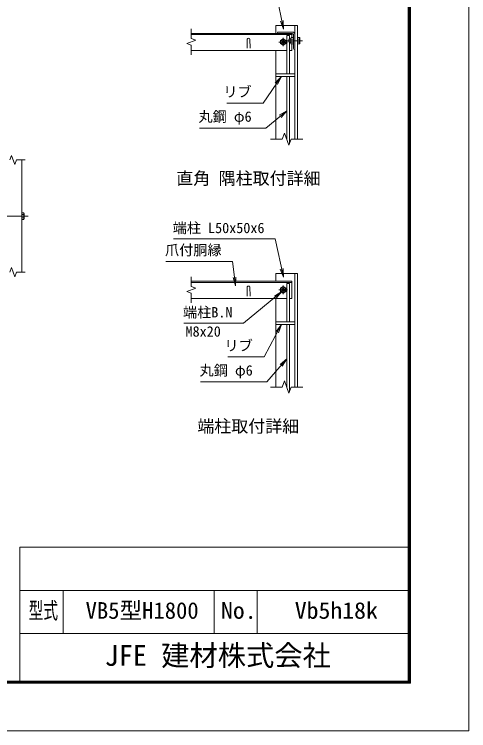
# Model space of a CAD drawing. Units: millimetres, scale not verified. Extents: x -4200 to 4200, y -2970 to 2970.
# Drawn here: x 2094 to 4200, y -2970 to 348 of the extents above; entities that cross this region are included whole.
import ezdxf
from ezdxf.enums import TextEntityAlignment as Align

# ---------------------------------------------------------------- set-up
doc = ezdxf.new("R2010")
doc.units = ezdxf.units.MM
doc.header["$LTSCALE"] = 10
doc.linetypes.add('USER1', pattern=[50.8, 31.75, -6.35, 6.35, -6.35])
for name, color, linetype, lineweight in [('0-0_D-STR1', 1, 'Continuous', 18), ('0-1_D-BMK', 2, 'USER1', 13), ('0-2_D-STR-DIM', 7, 'Continuous', 13), ('0-3_D-STR3', 3, 'Continuous', 13), ('0-7_D-STR-TXT', 7, 'Continuous', 13), ('0-8_0', 7, 'Continuous', 18), ('0-B_D-TTL', 7, 'Continuous', 18)]:
    doc.layers.add(name, color=color, linetype=linetype, lineweight=lineweight)
doc.layers.add('0-9_D-TTL-TXT', color=7, linetype='Continuous')
doc.styles.add('ＭＳ ゴシック', font='')
doc.styles.get('ＭＳ ゴシック').set_extended_font_data('MS Gothic')

# ---------------------------------------------------------------- blocks, each defined once
blk = doc.blocks.new('_Open')
at = {"layer": '0-8_0'}
blk.add_line((-10, 1.667), (0, 0), dxfattribs=at)
blk.add_lwpolyline([(-10, -1.667), (0, 0), (-10, 0)], dxfattribs=at)

msp = doc.modelspace()

# ---------------------------------------------------------------- linework, layer by layer
at = {"layer": '0-0_D-STR1'}
for p, q in [((3306, 260.06), (3306, 296.06)), ((3306, 296.06), (3406, 296.06)), ((3384, 266.06), (3314, 266.06)), ((3314, 264.06), (3314, 266.06)), ((3394, 296.06), (3394, -229.94)), ((3406, 296.06), (3406, -229.94)), ((3380, 260.06), (2914, 260.06)), ((3380, 254.06), (2914, 254.06)), ((3174, 233.8), (3172.5, 190.8)), ((3186, 233.8), (3187.5, 190.8)), ((3379, 260.06), (3318, 260.06)), ((3380, 241.07), (3380, 260.06)), ((3388, 190.06), (3388, 251.06)), ((3394, 186.06), (3394, 256.06)), ((3380, 180.06), (3380, 211.04)), ((3357.27, 180.06), (2914, 180.06)), ((3306, -229.94), (3306, 180.06)), ((3380, 180.06), (3369.27, 180.06)), ((3392, 186.06), (3394, 186.06)), ((3306, 72.06), (3394, 72.06)), ((3306, 60.06), (3394, 60.06)), ((2128.25, -846.38), (2128.25, -326.38)), ((3306, -852.2), (3406, -852.2)), ((3306, -888.2), (3306, -852.2)), ((3394, -852.2), (3394, -1378.2)), ((3406, -852.2), (3406, -1378.2)), ((3380, -888.2), (2914, -888.2)), ((3380, -894.2), (2914, -894.2)), ((3380, -968.2), (3380, -888.2)), ((3174, -914.45), (3172.5, -957.45)), ((3186, -914.45), (3187.5, -957.45)), ((3357.27, -968.2), (2914, -968.2)), ((3306, -1378.2), (3306, -968.2)), ((3380, -968.2), (3369.27, -968.2)), ((3306, -1076.2), (3394, -1076.2)), ((3306, -1088.2), (3394, -1088.2))]:
    msp.add_line(p, q, dxfattribs=at)
for centre, radius, start, end in [((3384, 256.06), 10, 0, 90), ((3180, 231.3), 6.5, 22.61986, 157.38014), ((3318, 264.06), 4, 180, 270), ((3379, 251.06), 9, 0, 90), ((3392, 190.06), 4, 180, 270), ((3180, -916.95), 6.5, 22.61986, 157.38014)]:
    msp.add_arc(centre, radius, start, end, dxfattribs=at)
at = {"layer": '0-1_D-BMK'}
for p, q in [((3340, 200.06), (3340, 240.06)), ((3360, 220.06), (3320, 220.06)), ((3359, 226.06), (3429, 226.06)), ((3418, 226.06), (3382, 226.06)), ((1982.25, -586.38), (2158.25, -586.38)), ((3360, -928.2), (3320, -928.2)), ((3340, -948.2), (3340, -908.2))]:
    msp.add_line(p, q, dxfattribs=at)
at = {"layer": '0-2_D-STR-DIM'}
for p, q in [((2914, 280.32), (2914, 235.71)), ((2914, 204.93), (2914, 160.32)), ((3335.48, -229.94), (3281, -229.94)), ((3431, -229.94), (3376.52, -229.94)), ((2103.64, -326.38), (2144.75, -326.38)), ((2103.64, -846.38), (2144.75, -846.38)), ((2914, -867.94), (2914, -912.54)), ((2935.14, -920.24), (2892.86, -935.63)), ((2914, -912.54), (2935.14, -920.24)), ((2892.86, -935.63), (2914, -943.33)), ((2914, -943.33), (2914, -987.94)), ((3345.74, -1350.01), (3335.48, -1378.2)), ((3366.26, -1406.39), (3345.74, -1350.01)), ((3335.48, -1378.2), (3281, -1378.2)), ((3376.52, -1378.2), (3366.26, -1406.39)), ((3431, -1378.2), (3376.52, -1378.2))]:
    msp.add_line(p, q, dxfattribs=at)
for points in [[(2914, 235.71), (2935.14, 228.01), (2892.86, 212.62), (2914, 204.93)], [(3376.52, -229.94), (3366.26, -258.13), (3345.74, -201.75), (3335.48, -229.94)], [(2103.64, -326.38), (2095.94, -347.52), (2080.55, -305.23), (2072.85, -326.38)], [(2103.64, -846.38), (2095.94, -867.52), (2080.55, -825.23), (2072.85, -846.38)]]:
    msp.add_lwpolyline(points, dxfattribs=at)
at = {"layer": '0-3_D-STR3'}
for p, q in [((3357.27, 250.06), (3357.27, 72.06)), ((3369.27, 250.06), (3357.27, 250.06)), ((3368.4, 234.06), (3366, 231.66)), ((3375, 232.56), (3366.9, 232.56)), ((3375, 234.06), (3368.4, 234.06)), ((3369.27, 250.06), (3369.27, 234.06)), ((3376.45, 241.07), (3375, 238.56)), ((3375, 213.56), (3375, 238.56)), ((3388, 241.07), (3376.45, 241.07)), ((3388, 233.56), (3376.45, 233.56)), ((3388, 211.04), (3388, 241.07)), ((3406, 241.07), (3406, 211.04)), ((3406, 241.07), (3415.21, 241.07)), ((3406, 233.56), (3415.21, 233.56)), ((3416.6, 238.66), (3415.21, 241.07)), ((3416.6, 238.66), (3416.6, 213.46)), ((3366, 231.66), (3366, 220.46)), ((3375, 219.56), (3366.9, 219.56)), ((3375, 218.06), (3368.4, 218.06)), ((3369.27, 218.06), (3369.27, 72.06)), ((3376.45, 211.04), (3375, 213.56)), ((3388, 218.55), (3376.45, 218.55)), ((3388, 211.04), (3376.45, 211.04)), ((3406, 218.55), (3415.21, 218.55)), ((3406, 211.04), (3415.21, 211.04)), ((3416.6, 213.46), (3415.21, 211.04)), ((3357.27, 60.06), (3357.27, -229.94)), ((3369.27, 60.06), (3369.27, -249.88)), ((2128.25, -571.37), (2137.45, -571.37)), ((2128.25, -571.37), (2128.25, -601.39)), ((2128.25, -578.87), (2137.45, -578.87)), ((2128.25, -593.88), (2137.45, -593.88)), ((2138.85, -573.78), (2137.45, -571.37)), ((2138.85, -573.78), (2138.85, -598.98)), ((2128.25, -601.39), (2137.45, -601.39)), ((2138.85, -598.98), (2137.45, -601.39)), ((3340, -913.19), (3327, -920.69)), ((3327, -920.69), (3327, -935.7)), ((3353, -920.69), (3340, -913.19)), ((3353, -935.7), (3353, -920.69)), ((3369.27, -898.2), (3369.27, -1076.2)), ((3327, -935.7), (3340, -943.21)), ((3340, -943.21), (3353, -935.7)), ((3357.27, -1088.2), (3357.27, -1378.2)), ((3369.27, -1088.2), (3369.27, -1398.13))]:
    msp.add_line(p, q, dxfattribs=at)
msp.add_lwpolyline([(3353, 227.56), (3340, 235.07), (3327, 227.56), (3327, 212.55), (3340, 205.04), (3353, 212.55)], close=True, dxfattribs=at)
for points in [[(3368.4, 234.06), (3368.4, 218.06), (3366, 220.46)], [(3369.27, -898.2), (3357.27, -898.2), (3357.27, -1076.2)]]:
    msp.add_lwpolyline(points, dxfattribs=at)
for centre, radius in [((3340, 220.06), 12.5), ((3340, 220.06), 8), ((3340, 220.06), 5.6), ((3340, -928.2), 12.5), ((3340, -928.2), 8), ((3340, -928.2), 5.6)]:
    msp.add_circle(centre, radius, dxfattribs=at)
for centre, radius, start, end in [((3381.93, 237.31), 6.64, 145.61586, 214.38414), ((3400.13, 226.06), 24.84, 162.4121, 197.5879), ((3409.72, 237.31), 6.64, 325.61585, 34.38415), ((3391.53, 226.06), 24.84, 342.4121, 17.5879), ((3381.93, 214.8), 6.64, 145.61584, 214.38415), ((3409.72, 214.8), 6.64, 325.61585, 34.38415), ((2131.97, -575.12), 6.64, 325.61585, 34.38415), ((2131.97, -597.64), 6.64, 325.61585, 34.38415), ((2113.78, -586.38), 24.84, 342.4121, 17.5879)]:
    msp.add_arc(centre, radius, start, end, dxfattribs=at)
at = {"layer": '0-7_D-STR-TXT'}
for points in [[(2850.61, 385.32), (3320.31, 385.32), (3341.36, 280.86)], [(3078.99, -63.11), (3246.66, -63.11), (3330.6, 58.41)], [(2951.96, -178.63), (3259.99, -178.63), (3355.72, -100.63)], [(2831.79, -692.25), (3302.76, -692.25), (3341.32, -867.39)], [(2796.47, -795.98), (3105.51, -795.98), (3118.95, -907.03)], [(2879.6, -1082.88), (3155.91, -1082.88), (3332.8, -937.64)], [(3084.15, -1238.87), (3251.82, -1238.87), (3330.8, -1089.96)], [(2957.12, -1354.39), (3265.15, -1354.39), (3355.96, -1249.14)]]:
    msp.add_lwpolyline(points, dxfattribs=at)
at = {"layer": '0-B_D-TTL'}
for p, q in [((2120, -2120), (2120, -2740)), ((2120, -2120), (3920, -2120)), ((2120, -2320), (3920, -2320)), ((2320, -2320), (2320, -2520)), ((3020, -2320), (3020, -2520)), ((3220, -2320), (3220, -2520)), ((2120, -2520), (3920, -2520))]:
    msp.add_line(p, q, dxfattribs=at)
at = {"layer": '0-B_D-TTL', "color": 2}
msp.add_lwpolyline([(-4200, 2970), (4200, 2970), (4200, -2970), (-4200, -2970)], close=True, dxfattribs=at)
at = {"layer": '0-B_D-TTL'}
for points in [[(-3930, 2750), (3930, 2750), (3930, -2750), (-3930, -2750)], [(-3927.5, 2747.5), (3927.5, 2747.5), (3927.5, -2747.5), (-3927.5, -2747.5)], [(-3925, 2745), (3925, 2745), (3925, -2745), (-3925, -2745)], [(-3922.5, 2742.5), (3922.5, 2742.5), (3922.5, -2742.5), (-3922.5, -2742.5)], [(-3920, 2740), (3920, 2740), (3920, -2740), (-3920, -2740)]]:
    msp.add_lwpolyline(points, close=True, dxfattribs=at)

# ---------------------------------------------------------------- block references
at = {"layer": '0-7_D-STR-TXT', "xscale": 4, "yscale": 4}
for p, rotation in [((3341.75, 278.9), 281.3911), ((3331.73, 60.06), 55.36729), ((3357.27, -99.37), 39.17151), ((3341.75, -869.35), 282.41679), ((3119.19, -909.02), 276.90146), ((3334.34, -936.37), 39.38905), ((3331.73, -1088.2), 62.05959), ((3357.27, -1247.62), 49.21067)]:
    msp.add_blockref('_Open', p, dxfattribs=dict(at, rotation=rotation))

# ---------------------------------------------------------------- texts
at = {"layer": '0-7_D-STR-TXT', "style": 'ＭＳ ゴシック'}
for s, p in [('リブ', (3062.75, -48.75)), ('丸鋼 φ6', (2947.64, -163.76)), ('端柱 L50x50x6', (2827.98, -679.66)), ('爪付胴縁', (2792.41, -782)), ('端柱B.N', (2875.79, -1070.29)), ('M8x20', (2887.51, -1159.09)), ('リブ', (3067.9, -1224.5)), ('丸鋼 φ6', (2952.8, -1339.52))]:
    msp.add_text(s, height=48.09, dxfattribs=at).set_placement(p, align=Align.BOTTOM_LEFT)
at = {"layer": '0-9_D-TTL-TXT', "style": 'ＭＳ ゴシック'}
for s, height, p in [('直角 隅柱取付詳細', 57.7, (2844.65, -457.53)), ('端柱取付詳細', 57.7, (2942.11, -1605.78)), ('VB5型H1800', 76.98, (2424.4, -2474.8)), ('JFE 建材株式会社', 96.19, (2512.38, -2698.5))]:
    msp.add_text(s, height=height, dxfattribs=at).set_placement(p, align=Align.BOTTOM_LEFT)
for s, width, p in [('型式', 0.65, (2160.27, -2474.8)), ('No.', 1.05, (3052, -2474.8)), ('Vb5h18k', 1.05, (3394, -2474.8))]:
    msp.add_text(s, height=76.98, dxfattribs=dict(at, width=width)).set_placement(p, align=Align.BOTTOM_LEFT)

doc.saveas('drawing.dxf')
